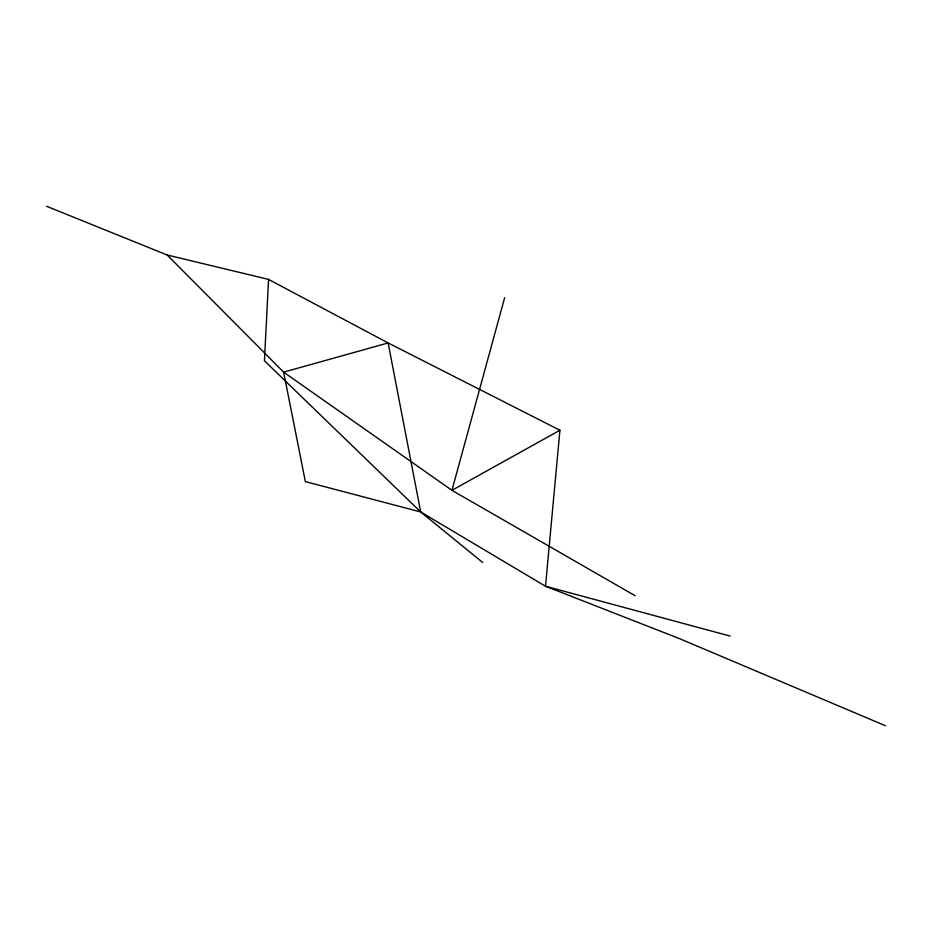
<?xml version="1.0" encoding="UTF-8"?>
<svg xmlns="http://www.w3.org/2000/svg" width="932" height="932" viewBox="0 0 932 932"><rect width="100%" height="100%" fill="white"/><g stroke="black" fill="none" stroke-linecap="round" stroke-linejoin="round"><path stroke-width="1.4" d="M46.6 206.275L167.154 254.995L268.567 279.414L264.42 360.766L420.705 511.971L482.741 562.52M268.567 279.414L388.12 342.941L559.922 430.246L545.5 586.24L679.195 638.502L885.4 725.725M504.666 297.658L451.938 490.325L635.111 595.734M559.922 430.246L451.938 490.325L283.631 372.148L167.154 254.995M420.705 511.971L305.347 481.599L283.631 372.148L388.12 342.941L420.705 511.971L545.5 586.24L730.187 636.09"/></g></svg>
